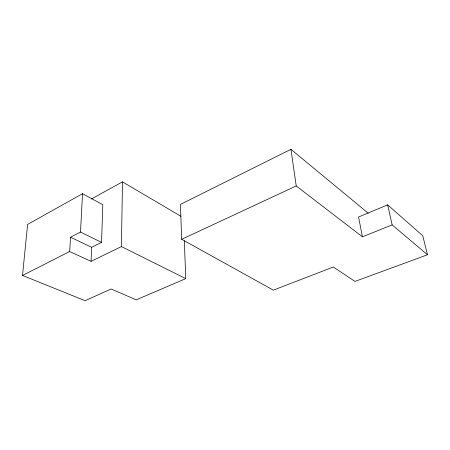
<?xml version="1.0" encoding="UTF-8"?>
<svg xmlns="http://www.w3.org/2000/svg" width="450" height="450" viewBox="0 0 450 450"><rect width="100%" height="100%" fill="white"/><g stroke="black" fill="none" stroke-linecap="round" stroke-linejoin="round"><path stroke-width="0.67" d="M69.671 251.539L70.549 237.24L91.642 247.314L101.537 242.37L102.814 204.699L82.53 193.703L27.619 224.426L22.5 275.451L69.671 251.539L91.052 261.343L121.421 246.578L122.484 181.879L181.013 216.332M91.052 261.343L91.642 247.314M70.549 237.24L80.505 232.054L82.53 193.703M91.328 198.99L122.484 181.879M368.229 213.21L290.947 149.31L180.405 204.424L181.676 239.299L273.358 290.143L333.338 267.019L354.977 281.407L427.5 254.773L422.764 235.772L387.647 204.857L358.554 217.007L362.436 236.812L392.147 224.91L427.5 254.773M181.676 239.299L296.224 185.968L362.436 236.812M184.32 240.851L185.782 278.646L136.204 299.835L111.184 288.99L85.112 300.69L22.5 275.451M80.505 232.054L101.537 242.37M121.421 246.578L185.782 278.646M387.647 204.857L392.147 224.91M290.947 149.31L296.224 185.968"/></g></svg>
